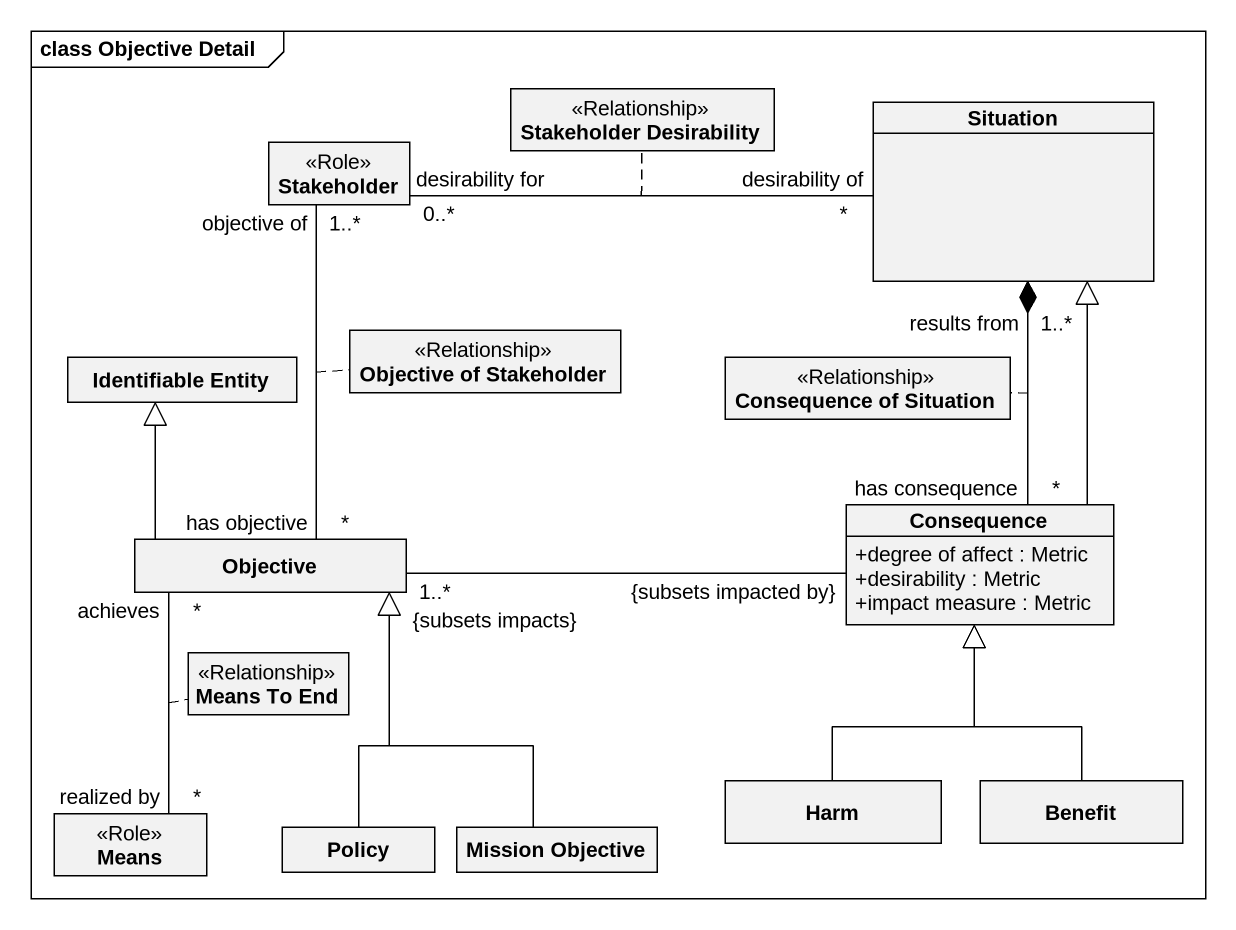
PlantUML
@startuml
mainframe class Objective Detail
hide circle
hide empty members
skinparam classAttributeIconSize 0
class "Stakeholder Desirability" as Stakeholder_Desirability <<Relationship>>
class Situation
class Stakeholder <<Role>>
class "Identifiable Entity" as Identifiable_Entity
class "Objective of Stakeholder" as Objective_of_Stakeholder <<Relationship>>
class "Consequence of Situation" as Consequence_of_Situation <<Relationship>>
class Objective
class Consequence {
  +degree of affect : Metric
  +desirability : Metric
  +impact measure : Metric
}
class "Means To End" as Means_To_End <<Relationship>>
class Means <<Role>>
class Policy
class "Mission Objective" as Mission_Objective
class Harm
class Benefit
Situation "results from\n1..*" *-- "has consequence\n*" Consequence
(Situation, Consequence) .. Consequence_of_Situation
Stakeholder "desirability for\n0..*" -right- "desirability of\n*" Situation
(Stakeholder, Situation) .. Stakeholder_Desirability
Stakeholder "objective of\n1..*" -- "has objective\n*" Objective
(Stakeholder, Objective) .. Objective_of_Stakeholder
Objective -up-|> Identifiable_Entity
Consequence -up-|> Situation
Consequence "{subsets impacted by}" -left- "1..*\n{subsets impacts}" Objective
Means "realized by\n*" -up- "achieves\n*" Objective
(Means, Objective) .. Means_To_End
Policy -up-|> Objective
Mission_Objective -up-|> Objective
Harm -up-|> Consequence
Benefit -up-|> Consequence
@enduml
